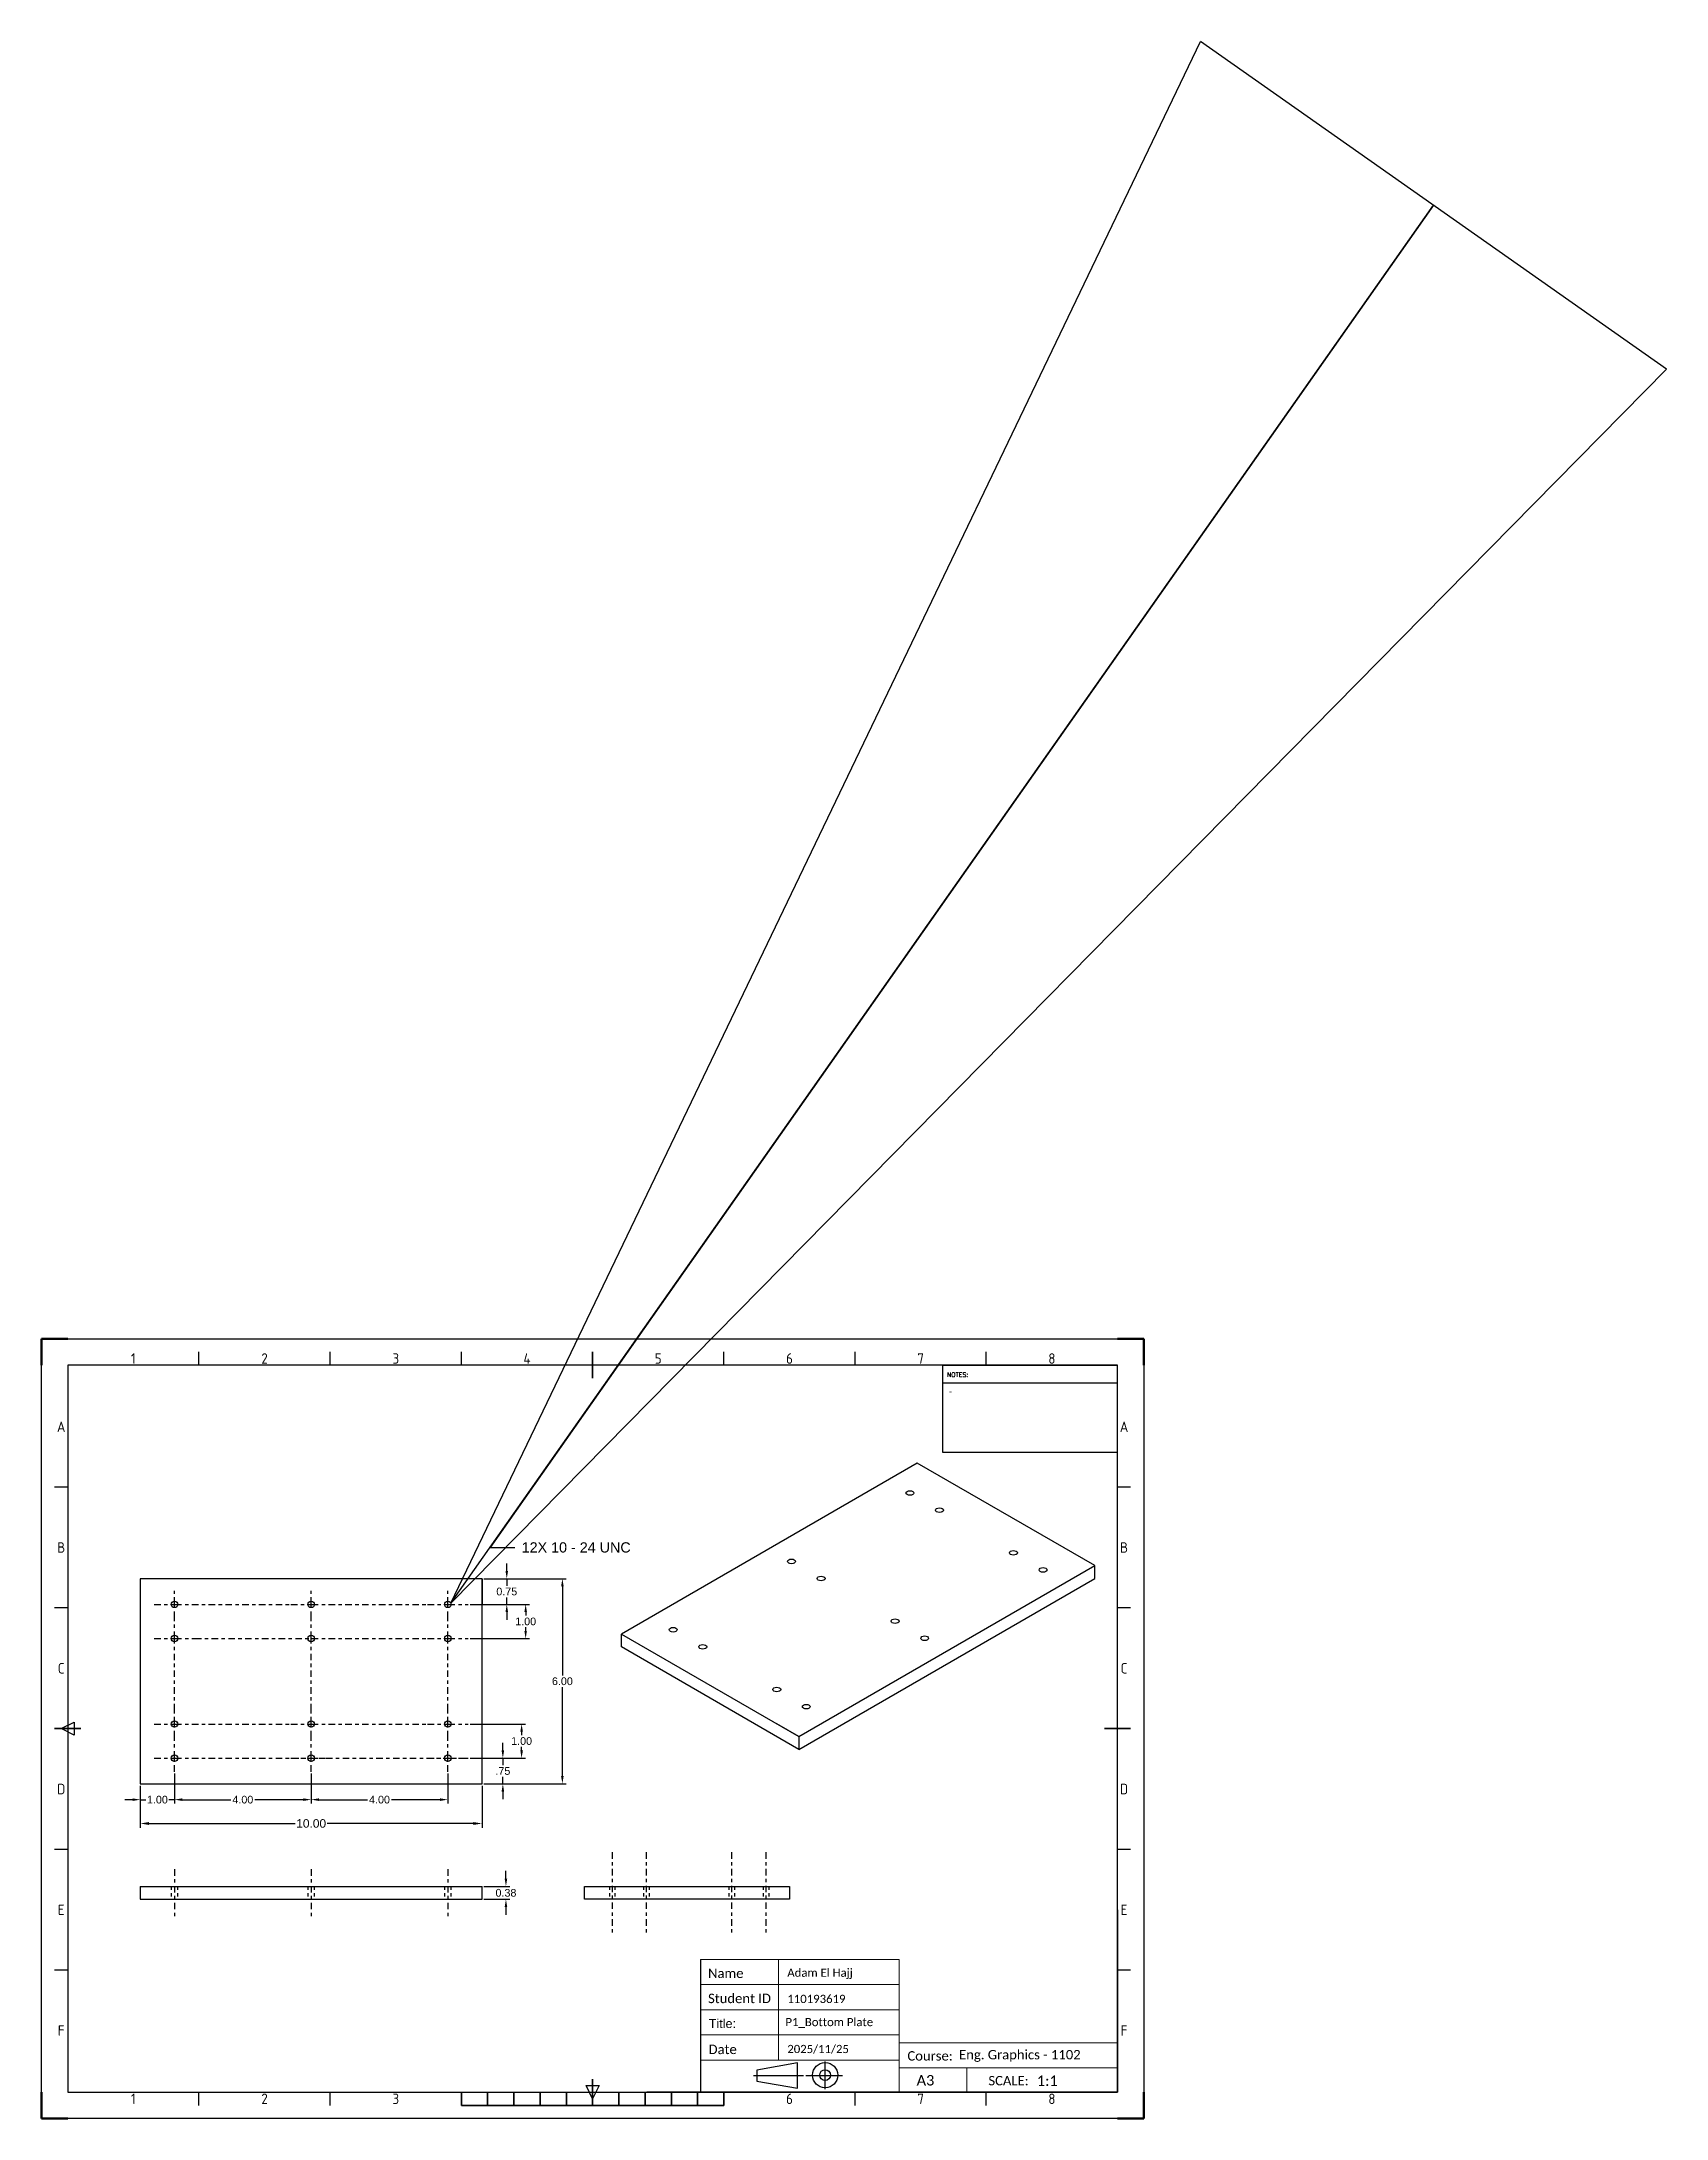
# Model space of a CAD drawing. Header units: inches. Extents: x 439440 to 439579, y 34715 to 34776.
# Drawn here: x 439531 to 439578.5, y 34715.4 to 34776.2 of the extents above.
import ezdxf
from ezdxf import colors
from ezdxf.entities.mleader import LeaderData, LeaderLine
from ezdxf.enums import TextEntityAlignment as Align
from ezdxf.math import Vec2, Vec3

# ---------------------------------------------------------------- set-up
doc = ezdxf.new("R2010")
doc.units = ezdxf.units.IN
doc.header["$LTSCALE"] = 0.01
for name, pattern in [('CENTER', [50.8, 31.75, -6.35, 6.35, -6.35]), ('CENTER2', [28.575, 19.05, -3.175, 3.175, -3.175]), ('HIDDEN', [9.525, 6.35, -3.175])]:
    doc.linetypes.add(name, pattern=pattern)
for name, color, linetype in [('2', 32, 'Continuous'), ('Center Line', 200, 'CENTER'), ('Hidden', 240, 'HIDDEN'), ('KADR', 2, 'Continuous')]:
    doc.layers.add(name, color=color, linetype=linetype)
for name, color, linetype, lineweight in [('AM_BOR', 7, 'Continuous', 50), ('H', 7, 'Continuous', 100), ('MA_AUX', 90, 'Continuous', 20), ('TEXT', 3, 'Continuous', 5)]:
    doc.layers.add(name, color=color, linetype=linetype, lineweight=lineweight)
doc.styles.add('ACISOTS', font='isocp.shx')
doc.styles.add('ROMANT', font='romant.shx', dxfattribs={"height": 500})
doc.styles.get("Standard").update_dxf_attribs({"font": 'arial.ttf'})
doc.dimstyles.new('ISO-25', dxfattribs={"dimtxt": 2.5, "dimasz": 2.5, "dimexe": 1.25, "dimexo": 0.625, "dimtad": 1, "dimtxsty": 'Standard', "dimcen": 2.5, "dimadec": 0, "dimazin": 0, "dimtfac": 1, "dimtmove": 0, "dimatfit": 3, "dimfxl": 1, "dimarcsym": 0})

# ---------------------------------------------------------------- blocks, each defined once
blk = doc.blocks.new('ISO_A3')
for p, q in [((410, 287), (10, 287)), ((10, 287), (10, 10)), ((410, 10), (410, 287)), ((10, 10), (410, 10))]:
    blk.add_line(p, q)
at = {"layer": 'AM_BOR'}
for p, q in [((10, 297), (0, 297)), ((0, 297), (0, 287)), ((420, 297), (410, 297)), ((420, 287), (420, 297)), ((0, 0), (0, 10)), ((420, 0), (420, 10)), ((0, 0), (10, 0)), ((420, 0), (410, 0))]:
    blk.add_line(p, q, dxfattribs=at)
at = {"layer": 'AM_BOR', "color": 1, "lineweight": 25}
for p, q in [((0, 297), (420, 297)), ((0, 0), (0, 297)), ((420, 297), (420, 0)), ((60, 287), (60, 292)), ((110, 287), (110, 292)), ((160, 287), (160, 292)), ((260, 287), (260, 292)), ((310, 287), (310, 292)), ((360, 287), (360, 292)), ((10, 240.5), (5, 240.5)), ((415, 240.5), (410, 240.5)), ((10, 194.5), (5, 194.5)), ((415, 194.5), (410, 194.5)), ((7.5, 148.5), (12.5, 151)), ((12.5, 151), (12.5, 146)), ((12.5, 146), (7.5, 148.5)), ((10, 102.5), (5, 102.5)), ((415, 102.5), (410, 102.5)), ((10, 56.5), (5, 56.5)), ((415, 56.5), (410, 56.5)), ((60, 5), (60, 10)), ((110, 5), (110, 10)), ((210, 7.5), (207.5, 12.5)), ((207.5, 12.5), (212.5, 12.5)), ((212.5, 12.5), (210, 7.5)), ((310, 5), (310, 10)), ((360, 5), (360, 10)), ((420, 0), (0, 0))]:
    blk.add_line(p, q, dxfattribs=at)
at = {"layer": 'AM_BOR', "color": 2, "lineweight": 35}
for p, q in [((210, 282), (210, 292)), ((5, 148.5), (15, 148.5)), ((405, 148.5), (415, 148.5)), ((160, 5), (160, 10)), ((170, 5), (170, 10)), ((180, 5), (180, 10)), ((190, 5), (190, 10)), ((200, 5), (200, 10)), ((210, 5), (210, 15)), ((220, 5), (220, 10)), ((230, 5), (230, 10)), ((240, 5), (240, 10)), ((250, 5), (250, 10)), ((260, 5), (260, 10)), ((160, 5), (260, 5))]:
    blk.add_line(p, q, dxfattribs=at)
at = {"layer": 'AM_BOR', "color": 1, "lineweight": 25, "style": 'ACISOTS'}
for s, p in [('1', (35, 289.5)), ('2', (85, 289.5)), ('3', (135, 289.5)), ('4', (185, 289.5)), ('5', (235, 289.5)), ('6', (285, 289.5)), ('7', (335, 289.5)), ('8', (385, 289.5)), ('A', (7.5, 263.5)), ('A', (412.5, 263.5)), ('B', (7.5, 217.5)), ('B', (412.5, 217.5)), ('C', (7.5, 171.5)), ('C', (412.5, 171.5)), ('D', (7.5, 125.5)), ('D', (412.5, 125.5)), ('E', (7.5, 79.5)), ('E', (412.5, 79.5)), ('F', (7.5, 33.5)), ('F', (412.5, 33.5)), ('1', (35, 7.5)), ('2', (85, 7.5)), ('3', (135, 7.5)), ('6', (285, 7.5)), ('7', (335, 7.5)), ('8', (385, 7.5))]:
    blk.add_text(s, height=4, dxfattribs=at).set_placement(p, align=Align.MIDDLE)
blk = doc.blocks.new('*U3')
at = {"layer": 'Center Line', "color": 0, "linetype": 'CENTER2', "transparency": 16777216}
blk.add_line((0, 0.69), (0, -0.69), dxfattribs=at)
blk = doc.blocks.new('*U4')
at = {"layer": 'Center Line', "color": 0, "linetype": 'CENTER2', "transparency": 16777216}
blk.add_line((0, 0.69), (0, -0.69), dxfattribs=at)
blk = doc.blocks.new('*U5')
at = {"layer": 'Center Line', "color": 0, "linetype": 'CENTER2', "transparency": 16777216}
blk.add_line((0, 0.69), (0, -0.69), dxfattribs=at)
blk = doc.blocks.new('*U6')
at = {"layer": 'Center Line', "color": 0, "linetype": 'CENTER2', "transparency": 16777216}
for p, q in [((-0.595, 0), (-0.019, 0)), ((0, 0.019), (0, 0.605)), ((0.019, 0), (0.595, 0)), ((0, -0.395), (0, -0.019))]:
    blk.add_line(p, q, dxfattribs=at)
at = {"layer": 'Center Line', "color": 0, "linetype": 'Continuous', "transparency": 16777216}
for p, q in [((-0.01, 0), (0.01, 0)), ((0, -0.01), (0, 0.01))]:
    blk.add_line(p, q, dxfattribs=at)
blk = doc.blocks.new('*U7')
at = {"layer": 'Center Line', "color": 0, "linetype": 'CENTER2', "transparency": 16777216}
for p, q in [((-0.595, 0), (-0.019, 0)), ((0, 0.019), (0, 0.605)), ((0.019, 0), (8.595, 0)), ((0, -0.395), (0, -0.019))]:
    blk.add_line(p, q, dxfattribs=at)
at = {"layer": 'Center Line', "color": 0, "linetype": 'Continuous', "transparency": 16777216}
for p, q in [((-0.0095, 0), (0.0095, 0)), ((0, -0.0095), (0, 0.0095))]:
    blk.add_line(p, q, dxfattribs=at)
blk = doc.blocks.new('*U8')
at = {"layer": 'Center Line', "color": 0, "linetype": 'CENTER2', "transparency": 16777216}
for p, q in [((-0.595, 0), (-0.019, 0)), ((0, 0.019), (0, 0.395)), ((0.019, 0), (3.405, 0)), ((0, -0.395), (0, -0.019))]:
    blk.add_line(p, q, dxfattribs=at)
at = {"layer": 'Center Line', "color": 0, "linetype": 'Continuous', "transparency": 16777216}
for p, q in [((-0.01, 0), (0.01, 0)), ((0, -0.01), (0, 0.01))]:
    blk.add_line(p, q, dxfattribs=at)
blk = doc.blocks.new('*U9')
at = {"layer": 'Center Line', "color": 0, "linetype": 'CENTER2', "transparency": 16777216}
for p, q in [((-0.595, 0), (-0.019, 0)), ((0, 0.019), (0, 0.395)), ((0.019, 0), (3.405, 0)), ((0, -0.395), (0, -0.019))]:
    blk.add_line(p, q, dxfattribs=at)
at = {"layer": 'Center Line', "color": 0, "linetype": 'Continuous', "transparency": 16777216}
for p, q in [((-0.01, 0), (0.01, 0)), ((0, -0.01), (0, 0.01))]:
    blk.add_line(p, q, dxfattribs=at)
blk = doc.blocks.new('*U10')
at = {"layer": 'Center Line', "color": 0, "linetype": 'CENTER2', "transparency": 16777216}
for p, q in [((-0.595, 0), (-0.019, 0)), ((0, 0.019), (0, 0.395)), ((0.019, 0), (0.595, 0)), ((0, -0.395), (0, -0.019))]:
    blk.add_line(p, q, dxfattribs=at)
at = {"layer": 'Center Line', "color": 0, "linetype": 'Continuous', "transparency": 16777216}
for p, q in [((-0.01, 0), (0.01, 0)), ((0, -0.01), (0, 0.01))]:
    blk.add_line(p, q, dxfattribs=at)
blk = doc.blocks.new('*U11')
at = {"layer": 'Center Line', "color": 0, "linetype": 'CENTER2', "transparency": 16777216}
for p, q in [((-0.595, 0), (-0.019, 0)), ((0, 0.019), (0, 0.605)), ((0.019, 0), (0.595, 0)), ((0, -0.395), (0, -0.019))]:
    blk.add_line(p, q, dxfattribs=at)
at = {"layer": 'Center Line', "color": 0, "linetype": 'Continuous', "transparency": 16777216}
for p, q in [((-0.01, 0), (0.01, 0)), ((0, -0.01), (0, 0.01))]:
    blk.add_line(p, q, dxfattribs=at)
blk = doc.blocks.new('*U12')
at = {"layer": 'Center Line', "color": 0, "linetype": 'CENTER2', "transparency": 16777216}
for p, q in [((-3.405, 0), (-0.019, 0)), ((0, 0.019), (0, 0.605)), ((0.019, 0), (3.405, 0)), ((0, -2.105), (0, -0.019))]:
    blk.add_line(p, q, dxfattribs=at)
at = {"layer": 'Center Line', "color": 0, "linetype": 'Continuous', "transparency": 16777216}
for p, q in [((-0.01, 0), (0.01, 0)), ((0, -0.01), (0, 0.01))]:
    blk.add_line(p, q, dxfattribs=at)
blk = doc.blocks.new('*U13')
at = {"layer": 'Center Line', "color": 0, "linetype": 'CENTER2', "transparency": 16777216}
for p, q in [((-0.595, 0), (-0.019, 0)), ((0, 0.019), (0, 0.395)), ((0.019, 0), (3.405, 0)), ((0, -0.395), (0, -0.019))]:
    blk.add_line(p, q, dxfattribs=at)
at = {"layer": 'Center Line', "color": 0, "linetype": 'Continuous', "transparency": 16777216}
for p, q in [((-0.01, 0), (0.01, 0)), ((0, -0.01), (0, 0.01))]:
    blk.add_line(p, q, dxfattribs=at)
blk = doc.blocks.new('*U14')
at = {"layer": 'Center Line', "color": 0, "linetype": 'CENTER2', "transparency": 16777216}
for p, q in [((-0.595, 0), (-0.019, 0)), ((0, 0.019), (0, 0.395)), ((0.019, 0), (3.405, 0)), ((0, -0.395), (0, -0.019))]:
    blk.add_line(p, q, dxfattribs=at)
at = {"layer": 'Center Line', "color": 0, "linetype": 'Continuous', "transparency": 16777216}
for p, q in [((-0.01, 0), (0.01, 0)), ((0, -0.01), (0, 0.01))]:
    blk.add_line(p, q, dxfattribs=at)
blk = doc.blocks.new('*U15')
at = {"layer": 'Center Line', "color": 0, "linetype": 'CENTER2', "transparency": 16777216}
for p, q in [((-0.595, 0), (-0.019, 0)), ((0, 0.019), (0, 0.605)), ((0.019, 0), (0.595, 0)), ((0, -2.105), (0, -0.019))]:
    blk.add_line(p, q, dxfattribs=at)
at = {"layer": 'Center Line', "color": 0, "linetype": 'Continuous', "transparency": 16777216}
for p, q in [((-0.01, 0), (0.01, 0)), ((0, -0.01), (0, 0.01))]:
    blk.add_line(p, q, dxfattribs=at)
blk = doc.blocks.new('*U16')
at = {"layer": 'Center Line', "color": 0, "linetype": 'CENTER2', "transparency": 16777216}
for p, q in [((-0.595, 0), (-0.019, 0)), ((0, 0.019), (0, 0.605)), ((0.019, 0), (0.595, 0)), ((0, -2.105), (0, -0.019))]:
    blk.add_line(p, q, dxfattribs=at)
at = {"layer": 'Center Line', "color": 0, "linetype": 'Continuous', "transparency": 16777216}
for p, q in [((-0.01, 0), (0.01, 0)), ((0, -0.01), (0, 0.01))]:
    blk.add_line(p, q, dxfattribs=at)
blk = doc.blocks.new('*U17')
at = {"layer": 'Center Line', "color": 0, "linetype": 'CENTER2', "transparency": 16777216}
for p, q in [((-0.595, 0), (-0.019, 0)), ((0, 0.019), (0, 0.395)), ((0.019, 0), (0.595, 0)), ((0, -0.395), (0, -0.019))]:
    blk.add_line(p, q, dxfattribs=at)
at = {"layer": 'Center Line', "color": 0, "linetype": 'Continuous', "transparency": 16777216}
for p, q in [((-0.01, 0), (0.01, 0)), ((0, -0.01), (0, 0.01))]:
    blk.add_line(p, q, dxfattribs=at)
blk = doc.blocks.new('*D18')
at = {"color": 0, "lineweight": -2, "transparency": 16777216}
for p, q in [((439533.851, 34725.111), (439533.851, 34723.887)), ((439543.851, 34725.111), (439543.851, 34723.887)), ((439534.101, 34724.012), (439538.379, 34724.012)), ((439543.601, 34724.012), (439539.323, 34724.012))]:
    blk.add_line(p, q, dxfattribs=at)
at = {"color": 0, "transparency": 16777216}
for points in [[(439534.101, 34724.053), (439534.101, 34723.97), (439533.851, 34724.012)], [(439543.601, 34724.053), (439543.601, 34723.97), (439543.851, 34724.012)]]:
    blk.add_solid(points, dxfattribs=at)
at = {"layer": 'Defpoints', "color": 0, "transparency": 16777216}
for p in [(439533.851, 34725.173), (439543.851, 34725.173), (439543.851, 34724.012)]:
    blk.add_point(p, dxfattribs=at)
at = {"color": 0, "transparency": 16777216, "insert": (439538.851, 34724.012), "char_height": 0.25, "attachment_point": 5}
blk.add_mtext('10.00', dxfattribs=at)
blk = doc.blocks.new('*D19')
at = {"color": 0, "lineweight": -2, "transparency": 16777216}
for p, q in [((439534.851, 34725.472), (439534.851, 34724.597)), ((439533.626, 34724.709), (439533.401, 34724.709)), ((439533.851, 34725.117), (439533.851, 34724.597)), ((439533.851, 34724.709), (439534.014, 34724.709)), ((439534.851, 34724.709), (439534.689, 34724.709)), ((439535.076, 34724.709), (439535.301, 34724.709))]:
    blk.add_line(p, q, dxfattribs=at)
at = {"color": 0, "transparency": 16777216}
for points in [[(439533.626, 34724.747), (439533.626, 34724.672), (439533.851, 34724.709)], [(439535.076, 34724.747), (439535.076, 34724.672), (439534.851, 34724.709)]]:
    blk.add_solid(points, dxfattribs=at)
at = {"layer": 'Defpoints', "color": 0, "transparency": 16777216}
for p in [(439533.851, 34725.173), (439534.851, 34725.528), (439534.851, 34724.709)]:
    blk.add_point(p, dxfattribs=at)
at = {"color": 0, "transparency": 16777216, "insert": (439534.351, 34724.709), "char_height": 0.225, "attachment_point": 5}
blk.add_mtext('1.00', dxfattribs=at)
blk = doc.blocks.new('*D20')
at = {"color": 0, "lineweight": -2, "transparency": 16777216}
for p, q in [((439534.851, 34725.472), (439534.851, 34724.597)), ((439538.851, 34725.472), (439538.851, 34724.597)), ((439535.076, 34724.709), (439536.499, 34724.709)), ((439538.626, 34724.709), (439537.204, 34724.709))]:
    blk.add_line(p, q, dxfattribs=at)
at = {"color": 0, "transparency": 16777216}
for points in [[(439535.076, 34724.747), (439535.076, 34724.672), (439534.851, 34724.709)], [(439538.626, 34724.747), (439538.626, 34724.672), (439538.851, 34724.709)]]:
    blk.add_solid(points, dxfattribs=at)
at = {"layer": 'Defpoints', "color": 0, "transparency": 16777216}
for p in [(439534.851, 34725.528), (439538.851, 34725.528), (439538.851, 34724.709)]:
    blk.add_point(p, dxfattribs=at)
at = {"color": 0, "transparency": 16777216, "insert": (439536.851, 34724.709), "char_height": 0.225, "width": 0.15563, "attachment_point": 5}
blk.add_mtext('4.00', dxfattribs=at)
blk = doc.blocks.new('*D21')
at = {"color": 0, "lineweight": -2, "transparency": 16777216}
for p, q in [((439543.907, 34731.173), (439546.316, 34731.173)), ((439546.204, 34730.948), (439546.204, 34728.344)), ((439546.204, 34725.398), (439546.204, 34728.002)), ((439543.907, 34725.173), (439546.316, 34725.173))]:
    blk.add_line(p, q, dxfattribs=at)
at = {"color": 0, "transparency": 16777216}
for points in [[(439546.166, 34730.948), (439546.241, 34730.948), (439546.204, 34731.173)], [(439546.166, 34725.398), (439546.241, 34725.398), (439546.204, 34725.173)]]:
    blk.add_solid(points, dxfattribs=at)
at = {"layer": 'Defpoints', "color": 0, "transparency": 16777216}
for p in [(439543.851, 34731.173), (439543.851, 34725.173), (439546.204, 34725.173)]:
    blk.add_point(p, dxfattribs=at)
at = {"color": 0, "transparency": 16777216, "insert": (439546.204, 34728.173), "char_height": 0.225, "attachment_point": 5}
blk.add_mtext('6.00', dxfattribs=at)
blk = doc.blocks.new('*D22')
at = {"color": 0, "lineweight": -2, "transparency": 16777216}
for p, q in [((439544.462, 34726.148), (439544.462, 34726.373)), ((439543.502, 34725.923), (439544.574, 34725.923)), ((439544.462, 34725.923), (439544.462, 34725.719)), ((439543.907, 34725.173), (439544.574, 34725.173)), ((439544.462, 34725.173), (439544.462, 34725.378)), ((439544.462, 34724.948), (439544.462, 34724.723))]:
    blk.add_line(p, q, dxfattribs=at)
at = {"color": 0, "transparency": 16777216}
for points in [[(439544.424, 34726.148), (439544.499, 34726.148), (439544.462, 34725.923)], [(439544.424, 34724.948), (439544.499, 34724.948), (439544.462, 34725.173)]]:
    blk.add_solid(points, dxfattribs=at)
at = {"layer": 'Defpoints', "color": 0, "transparency": 16777216}
for p in [(439543.446, 34725.923), (439544.462, 34725.923), (439543.851, 34725.173)]:
    blk.add_point(p, dxfattribs=at)
at = {"color": 0, "transparency": 16777216, "insert": (439544.462, 34725.548), "char_height": 0.225, "attachment_point": 5}
blk.add_mtext('.75', dxfattribs=at)
blk = doc.blocks.new('*D23')
at = {"color": 0, "lineweight": -2, "transparency": 16777216}
for p, q in [((439538.851, 34725.472), (439538.851, 34724.597)), ((439542.851, 34725.472), (439542.851, 34724.597)), ((439539.076, 34724.709), (439540.499, 34724.709)), ((439542.626, 34724.709), (439541.204, 34724.709))]:
    blk.add_line(p, q, dxfattribs=at)
at = {"color": 0, "transparency": 16777216}
for points in [[(439539.076, 34724.747), (439539.076, 34724.672), (439538.851, 34724.709)], [(439542.626, 34724.747), (439542.626, 34724.672), (439542.851, 34724.709)]]:
    blk.add_solid(points, dxfattribs=at)
at = {"layer": 'Defpoints', "color": 0, "transparency": 16777216}
for p in [(439538.851, 34725.528), (439542.851, 34725.528), (439542.851, 34724.709)]:
    blk.add_point(p, dxfattribs=at)
at = {"color": 0, "transparency": 16777216, "insert": (439540.851, 34724.709), "char_height": 0.225, "attachment_point": 5}
blk.add_mtext('4.00', dxfattribs=at)
blk = doc.blocks.new('*D24')
at = {"color": 0, "lineweight": -2, "transparency": 16777216}
for p, q in [((439543.502, 34726.923), (439545.123, 34726.923)), ((439545.01, 34726.698), (439545.01, 34726.594)), ((439543.502, 34725.923), (439545.123, 34725.923)), ((439545.01, 34726.148), (439545.01, 34726.252))]:
    blk.add_line(p, q, dxfattribs=at)
at = {"color": 0, "transparency": 16777216}
for points in [[(439544.973, 34726.698), (439545.048, 34726.698), (439545.01, 34726.923)], [(439544.973, 34726.148), (439545.048, 34726.148), (439545.01, 34725.923)]]:
    blk.add_solid(points, dxfattribs=at)
at = {"layer": 'Defpoints', "color": 0, "transparency": 16777216}
for p in [(439543.446, 34726.923), (439545.01, 34726.923), (439543.446, 34725.923)]:
    blk.add_point(p, dxfattribs=at)
at = {"color": 0, "transparency": 16777216, "insert": (439545.01, 34726.423), "char_height": 0.225, "attachment_point": 5}
blk.add_mtext('1.00', dxfattribs=at)
blk = doc.blocks.new('*D25')
at = {"color": 0, "lineweight": -2, "transparency": 16777216}
for p, q in [((439544.576, 34731.398), (439544.576, 34731.623)), ((439543.907, 34731.173), (439544.689, 34731.173)), ((439544.576, 34731.173), (439544.576, 34730.969)), ((439544.576, 34730.423), (439544.576, 34730.627)), ((439543.502, 34730.423), (439544.689, 34730.423)), ((439544.576, 34730.198), (439544.576, 34729.973))]:
    blk.add_line(p, q, dxfattribs=at)
at = {"color": 0, "transparency": 16777216}
for points in [[(439544.539, 34731.398), (439544.614, 34731.398), (439544.576, 34731.173)], [(439544.539, 34730.198), (439544.614, 34730.198), (439544.576, 34730.423)]]:
    blk.add_solid(points, dxfattribs=at)
at = {"layer": 'Defpoints', "color": 0, "transparency": 16777216}
for p in [(439543.851, 34731.173), (439543.446, 34730.423), (439544.576, 34730.423)]:
    blk.add_point(p, dxfattribs=at)
at = {"color": 0, "transparency": 16777216, "insert": (439544.576, 34730.798), "char_height": 0.225, "attachment_point": 5}
blk.add_mtext('0.75', dxfattribs=at)
blk = doc.blocks.new('*D26')
at = {"color": 0, "lineweight": -2, "transparency": 16777216}
for p, q in [((439543.502, 34730.423), (439545.241, 34730.423)), ((439545.129, 34730.198), (439545.129, 34730.094)), ((439543.502, 34729.423), (439545.241, 34729.423)), ((439545.129, 34729.648), (439545.129, 34729.752))]:
    blk.add_line(p, q, dxfattribs=at)
at = {"color": 0, "transparency": 16777216}
for points in [[(439545.091, 34730.198), (439545.166, 34730.198), (439545.129, 34730.423)], [(439545.091, 34729.648), (439545.166, 34729.648), (439545.129, 34729.423)]]:
    blk.add_solid(points, dxfattribs=at)
at = {"layer": 'Defpoints', "color": 0, "transparency": 16777216}
for p in [(439543.446, 34730.423), (439543.446, 34729.423), (439545.129, 34729.423)]:
    blk.add_point(p, dxfattribs=at)
at = {"color": 0, "transparency": 16777216, "insert": (439545.129, 34729.923), "char_height": 0.225, "attachment_point": 5}
blk.add_mtext('1.00', dxfattribs=at)
blk = doc.blocks.new('*D27')
at = {"color": 0, "lineweight": -2, "transparency": 16777216}
for p, q in [((439543.907, 34722.173), (439544.664, 34722.173)), ((439544.552, 34722.398), (439544.552, 34722.623)), ((439544.552, 34722.173), (439544.552, 34722.155)), ((439543.907, 34721.793), (439544.664, 34721.793)), ((439544.552, 34721.793), (439544.552, 34721.812)), ((439544.552, 34721.568), (439544.552, 34721.343))]:
    blk.add_line(p, q, dxfattribs=at)
at = {"color": 0, "transparency": 16777216}
for points in [[(439544.514, 34722.398), (439544.589, 34722.398), (439544.552, 34722.173)], [(439544.514, 34721.568), (439544.589, 34721.568), (439544.552, 34721.793)]]:
    blk.add_solid(points, dxfattribs=at)
at = {"layer": 'Defpoints', "color": 0, "transparency": 16777216}
for p in [(439543.851, 34722.173), (439544.552, 34722.173), (439543.851, 34721.793)]:
    blk.add_point(p, dxfattribs=at)
at = {"color": 0, "transparency": 16777216, "insert": (439544.552, 34721.983), "char_height": 0.225, "attachment_point": 5}
blk.add_mtext('0.38', dxfattribs=at)
blk = doc.blocks.new('_Closed')
at = {"color": 0, "linetype": 'ByBlock', "lineweight": -2}
for p, q in [((-1, 0.1667), (0, 0)), ((-1, 0.1667), (-1, -0.1667)), ((0, 0), (-1, -0.1667)), ((0, 0), (-1, 0))]:
    blk.add_line(p, q, dxfattribs=at)
blk = doc.blocks.new('*U30')
at = {"layer": 'Center Line', "color": 0, "linetype": 'CENTER2', "transparency": 16777216}
blk.add_line((0, 1.19), (0, -1.19), dxfattribs=at)
blk = doc.blocks.new('*U31')
at = {"layer": 'Center Line', "color": 0, "linetype": 'CENTER2', "transparency": 16777216}
blk.add_line((0, 1.19), (0, -1.19), dxfattribs=at)
blk = doc.blocks.new('*U32')
at = {"layer": 'Center Line', "color": 0, "linetype": 'CENTER2', "transparency": 16777216}
blk.add_line((0, 1.19), (0, -1.19), dxfattribs=at)
blk = doc.blocks.new('*U33')
at = {"layer": 'Center Line', "color": 0, "linetype": 'CENTER2', "transparency": 16777216}
blk.add_line((0, 1.19), (0, -1.19), dxfattribs=at)

msp = doc.modelspace()

# ---------------------------------------------------------------- linework, layer by layer
for p, q in [((439556.591, 34734.556), (439547.931, 34729.556)), ((439561.787, 34731.556), (439556.591, 34734.556)), ((439553.127, 34726.556), (439561.787, 34731.556)), ((439561.787, 34731.176), (439561.787, 34731.556)), ((439543.851, 34731.173), (439533.851, 34731.173)), ((439533.851, 34731.173), (439533.851, 34725.173)), ((439543.851, 34725.173), (439543.851, 34731.173)), ((439543.851, 34731.173), (439543.851, 34730.423)), ((439553.127, 34726.176), (439561.787, 34731.176)), ((439542.851, 34730.518), (439542.851, 34730.518)), ((439542.851, 34730.328), (439542.851, 34730.328)), ((439542.851, 34729.518), (439542.851, 34729.518)), ((439547.931, 34729.556), (439553.127, 34726.556)), ((439547.931, 34729.176), (439547.931, 34729.556)), ((439542.851, 34729.328), (439542.851, 34729.328)), ((439553.127, 34726.176), (439547.931, 34729.176)), ((439542.851, 34727.018), (439542.851, 34727.018)), ((439542.851, 34726.828), (439542.852, 34726.828)), ((439553.127, 34726.556), (439552.477, 34726.931)), ((439553.127, 34726.556), (439553.127, 34726.176)), ((439542.851, 34726.018), (439542.852, 34726.018)), ((439542.851, 34725.828), (439542.852, 34725.828)), ((439533.851, 34725.173), (439543.851, 34725.173)), ((439533.851, 34722.173), (439543.851, 34722.173)), ((439533.851, 34722.173), (439533.851, 34721.793)), ((439543.851, 34721.793), (439543.851, 34722.173)), ((439546.851, 34721.793), (439546.851, 34722.173)), ((439546.851, 34722.173), (439552.851, 34722.173)), ((439546.851, 34722.173), (439552.851, 34722.173)), ((439552.851, 34722.173), (439552.851, 34721.793)), ((439533.851, 34721.793), (439543.851, 34721.793)), ((439552.851, 34721.793), (439546.851, 34721.793))]:
    msp.add_line(p, q)
for centre in [(439534.851, 34730.423), (439538.851, 34730.423), (439542.851, 34730.423), (439534.851, 34729.423), (439538.851, 34729.423), (439542.851, 34729.423), (439534.851, 34726.923), (439538.851, 34726.923), (439542.851, 34726.923), (439534.851, 34725.923), (439538.851, 34725.923), (439542.851, 34725.923)]:
    msp.add_circle(centre, 0.095)
for centre in [(439556.374, 34733.681), (439557.24, 34733.181), (439559.405, 34731.931), (439552.91, 34731.681), (439553.776, 34731.181), (439560.271, 34731.431), (439549.446, 34729.681), (439555.941, 34729.931), (439556.807, 34729.431), (439550.312, 34729.181), (439552.477, 34727.931), (439553.343, 34727.431)]:
    msp.add_ellipse(centre, major_axis=(-0.116, 0), ratio=0.57735)
at = {"layer": '2', "color": 4, "linetype": 'Continuous'}
for p, q in [((439562.451, 34721.489), (439562.451, 34716.15)), ((439550.242, 34720.035), (439550.242, 34716.15)), ((439562.451, 34716.15), (439548.676, 34716.15))]:
    msp.add_line(p, q, dxfattribs=at)
at = {"layer": '2', "color": 6}
for p, q in [((439553.896, 34716.241), (439553.896, 34717.049)), ((439551.8, 34716.636), (439553.257, 34716.636)), ((439553.325, 34716.636), (439554.403, 34716.636))]:
    msp.add_line(p, q, dxfattribs=at)
at = {"layer": '2', "color": 30}
msp.add_lwpolyline([(439551.894, 34716.476), (439553.087, 34716.269), (439553.087, 34717.005), (439551.894, 34716.791)], close=True, dxfattribs=at)
for radius in [0.368, 0.158]:
    msp.add_circle((439553.894, 34716.649), radius, dxfattribs=at)
at = {"layer": 'Hidden'}
for p, q in [((439534.756, 34722.173), (439534.756, 34721.793)), ((439534.943, 34722.173), (439534.943, 34721.793)), ((439538.756, 34722.173), (439538.756, 34721.793)), ((439538.943, 34722.173), (439538.943, 34721.793)), ((439542.756, 34722.173), (439542.756, 34721.793)), ((439542.943, 34722.173), (439542.943, 34721.793)), ((439547.58, 34722.173), (439547.58, 34721.793)), ((439547.738, 34722.173), (439547.738, 34721.793)), ((439548.577, 34722.173), (439548.577, 34721.793)), ((439548.741, 34722.173), (439548.741, 34721.793)), ((439551.072, 34722.173), (439551.072, 34721.793)), ((439551.245, 34722.173), (439551.245, 34721.793)), ((439552.076, 34722.173), (439552.076, 34721.793)), ((439552.242, 34722.173), (439552.242, 34721.793))]:
    msp.add_line(p, q, dxfattribs=at)
at = {"layer": 'KADR', "color": 6}
for p, q in [((439557.326, 34737.426), (439557.326, 34734.881)), ((439557.326, 34737.426), (439562.451, 34737.426)), ((439562.451, 34734.571), (439562.451, 34737.426)), ((439557.326, 34736.903), (439562.451, 34736.903)), ((439557.326, 34734.881), (439562.451, 34734.881))]:
    msp.add_line(p, q, dxfattribs=at)
at = {"layer": 'TEXT', "color": 4}
for p, q in [((439556.065, 34720.035), (439550.242, 34720.035)), ((439552.532, 34717.089), (439552.532, 34720.035)), ((439556.065, 34720.035), (439556.065, 34716.15)), ((439556.065, 34719.298), (439550.242, 34719.298)), ((439556.065, 34718.562), (439550.242, 34718.562)), ((439556.065, 34717.825), (439550.242, 34717.825)), ((439562.451, 34717.596), (439556.065, 34717.596)), ((439556.065, 34717.089), (439550.242, 34717.089)), ((439556.065, 34716.86), (439562.451, 34716.86)), ((439558.037, 34716.15), (439558.037, 34716.86)), ((439562.451, 34716.15), (439556.628, 34716.15))]:
    msp.add_line(p, q, dxfattribs=at)

# ---------------------------------------------------------------- block references
at = {"lineweight": 0, "xscale": 0.07680880245030648, "yscale": 0.07680880245030648, "zscale": 0.07680880245030648}
msp.add_blockref('ISO_A3', (439530.959, 34715.381), dxfattribs=at)
at = {"layer": 'Center Line', "linetype": 'CENTER2'}
for name, p in [('*U14', (439534.851, 34730.423)), ('*U13', (439538.851, 34730.423)), ('*U17', (439542.851, 34730.423)), ('*U15', (439534.851, 34729.423)), ('*U12', (439538.851, 34729.423)), ('*U16', (439542.851, 34729.423)), ('*U8', (439534.851, 34726.923)), ('*U9', (439538.851, 34726.923)), ('*U10', (439542.851, 34726.923)), ('*U7', (439534.851, 34725.923)), ('*U6', (439538.851, 34725.923)), ('*U11', (439542.851, 34725.923)), ('*U30', (439547.659, 34721.983)), ('*U31', (439548.659, 34721.983)), ('*U32', (439551.158, 34721.983)), ('*U33', (439552.159, 34721.983)), ('*U3', (439534.85, 34721.983)), ('*U4', (439538.85, 34721.983)), ('*U5', (439542.85, 34721.983))]:
    msp.add_blockref(name, p, dxfattribs=at)

# ---------------------------------------------------------------- texts
at = {"layer": 'H', "color": 150, "linetype": 'Continuous', "lineweight": 13, "attachment_point": 4}
for s, insert, char_height, width in [('{\\fCalibri|b0|i0|c0|p34;Name}', (439550.467, 34719.628), 0.275, 2.49461), ('\\pxt18;{\\fCalibri|b0|i0|c0|p34;Student ID}', (439550.467, 34718.892), 0.275, 9.65167), ('Title: ', (439550.488, 34718.157), 0.2636, 1.37466), ('\\pxt18;{\\fCalibri|b0|i0|c0|p34;Date}', (439550.482, 34717.401), 0.275, 9.65167), ('\\pxt18;{\\fCalibri|b0|i0|c0|p34;Course:}', (439556.302, 34717.211), 0.275, 9.65167), ('\\pxt18;{\\fCalibri|b0|i0|c0|p34;Eng. Graphics - 1102}', (439557.814, 34717.211), 0.275, 9.65167), ('\\pxt18;{\\fCalibri|b0|i0|c0|p34;SCALE: }', (439558.672, 34716.486), 0.275, 9.65167)]:
    msp.add_mtext(s, dxfattribs=dict(at, insert=insert, char_height=char_height, width=width))
at = {"layer": 'H', "color": 2, "linetype": 'Continuous', "lineweight": 13, "char_height": 0.30556, "width": 3.58967, "attachment_point": 4}
for s, insert in [('\\pxt18;{\\fCalibri|b0|i0|c178|p34;\\C241;A3 }', (439556.572, 34716.497)), ('\\pxt18;{\\fCalibri|b0|i0|c0|p34;\\C241;1:1}', (439560.09, 34716.484))]:
    msp.add_mtext(s, dxfattribs=dict(at, insert=insert))
at = {"layer": 'KADR', "color": 4, "style": 'ROMANT'}
msp.add_text('NOTES:', height=0.135, dxfattribs=at).set_placement((439557.457, 34737.076))
at = {"layer": 'MA_AUX', "color": 150, "linetype": 'Continuous', "lineweight": 13, "attachment_point": 4}
for s, insert, char_height, width in [('\\pxt18;{\\fCalibri|b0|i0|c0|p34;\\C3;-}', (439557.521, 34736.651), 0.18434, 1.39226), ('{\\fCalibri|b0|i0|c0|p34;\\C3;Adam El Hajj}', (439552.786, 34719.615), 0.23964, 4.25672), ('\\pxt18;{\\fCalibri|b0|i0|c0|p34;\\C3;110193619}', (439552.786, 34718.878), 0.23964, 1.80994), ('\\pxt18;{\\fCalibri|b0|i0|c0|p34;\\C3; P1_Bottom Plate}', (439552.647, 34718.177), 0.23964, 3.18491), ('\\pxt18;{\\fCalibri|b0|i0|c0|p34;\\C3;2025/11/25}', (439552.786, 34717.406), 0.23964, 1.80994)]:
    msp.add_mtext(s, dxfattribs=dict(at, insert=insert, char_height=char_height, width=width))

# ---------------------------------------------------------------- dimensions: what is measured, and where the dimension line sits
for base, p1, p2, picture, middle in [((439544.576, 34730.423), (439543.851, 34731.173), (439543.446, 34730.423), '*D25', (439544.576, 34730.798)), ((439545.129, 34729.423), (439543.446, 34730.423), (439543.446, 34729.423), '*D26', (439545.129, 34729.923)), ((439544.552, 34722.173), (439543.851, 34721.793), (439543.851, 34722.173), '*D27', (439544.552, 34721.983))]:
    dim = msp.add_linear_dim(base=base, p1=p1, p2=p2, angle=90, dimstyle='ISO-25', override={"dimscale": 0.09, "dimtad": 0, "dimtih": 1, "dimtoh": 1, "dimzin": 0, "dimdsep": 46, "dimadec": 2, "dimtix": 1})
    dim.commit()
    dim.dimension.update_dxf_attribs({"geometry": picture, "text_midpoint": middle})
dim = msp.add_linear_dim(base=(439546.204, 34725.173), p1=(439543.851, 34731.173), p2=(439543.851, 34725.173), angle=90, text='6.00', dimstyle='ISO-25', override={"dimscale": 0.09, "dimtad": 0, "dimtih": 1, "dimtoh": 1, "dimdsep": 46})
dim.commit()
dim.dimension.update_dxf_attribs({"geometry": '*D21', "text_midpoint": (439546.204, 34728.173)})
dim = msp.add_linear_dim(base=(439545.01, 34726.923), p1=(439543.446, 34725.923), p2=(439543.446, 34726.923), angle=90, dimstyle='ISO-25', override={"dimscale": 0.09, "dimtad": 0, "dimtih": 1, "dimtoh": 1, "dimzin": 0, "dimdsep": 46, "dimadec": 2, "dimtix": 1})
dim.commit()
dim.dimension.update_dxf_attribs({"geometry": '*D24', "text_midpoint": (439545.01, 34726.423), "dimtype": 160})
dim = msp.add_linear_dim(base=(439544.462, 34725.923), p1=(439543.851, 34725.173), p2=(439543.446, 34725.923), angle=90, text='.75', dimstyle='ISO-25', override={"dimscale": 0.09, "dimtad": 0, "dimtih": 1, "dimtoh": 1, "dimdsep": 46})
dim.commit()
dim.dimension.update_dxf_attribs({"geometry": '*D22', "text_midpoint": (439544.462, 34725.548), "dimtype": 160})
for base, p1, p2, text, override, picture, middle in [((439534.851, 34724.709), (439533.851, 34725.173), (439534.851, 34725.528), '<>.00', {"dimscale": 0.09, "dimtad": 0, "dimtih": 1, "dimtoh": 1, "dimdsep": 46}, '*D19', (439534.351, 34724.709)), ((439543.851, 34724.012), (439533.851, 34725.173), (439543.851, 34725.173), '10.00', {"dimscale": 0.1, "dimtad": 0, "dimtih": 1, "dimtoh": 1, "dimdsep": 46}, '*D18', (439538.851, 34724.012)), ((439538.851, 34724.709), (439534.851, 34725.528), (439538.851, 34725.528), '<>.00', {"dimscale": 0.09, "dimtad": 0, "dimtih": 1, "dimtoh": 1, "dimdsep": 46}, '*D20', (439536.851, 34724.709))]:
    dim = msp.add_linear_dim(base=base, p1=p1, p2=p2, text=text, dimstyle='ISO-25', override=override)
    dim.commit()
    dim.dimension.update_dxf_attribs({"geometry": picture, "text_midpoint": middle})
dim = msp.add_linear_dim(base=(439542.851, 34724.709), p1=(439538.851, 34725.528), p2=(439542.851, 34725.528), dimstyle='ISO-25', override={"dimscale": 0.09, "dimtad": 0, "dimtih": 1, "dimtoh": 1, "dimzin": 0, "dimdsep": 46, "dimadec": 2, "dimtix": 1})
dim.commit()
dim.dimension.update_dxf_attribs({"geometry": '*D23', "text_midpoint": (439540.851, 34724.709)})

# ---------------------------------------------------------------- leaders
ml = msp.add_multileader_mtext('Standard')
ml.set_content('12X 10 - 24 UNC', color=256)
ml.set_leader_properties()
ml.set_arrow_properties(name='CLOSED')
ml.build(insert=Vec2(0, 0))
ml.multileader.update_dxf_attribs({"dogleg_length": 0.3, "arrow_head_size": 50})
ctx = ml.context
ctx.base_point, ctx.char_height, ctx.arrow_head_size, ctx.landing_gap_size, ctx.plane_origin = Vec3(439544.812, 34732.087), 0.3, 50, 0.2, Vec3(439542.851, 34730.423)
notes = []
notes.append((ctx, [(0, (1, 1, 0), (439544.086, 34732.087), (1, 0), 0.726, [(0, [(439542.94, 34730.457)], 0, [])])]))
ctx.mtext.insert, ctx.mtext.flow_direction = Vec3(439545.012, 34732.24), 5
for ctx, leaders in notes:
    for number, flags, end, landing, length, lines in leaders:
        leader = LeaderData()
        leader.index, (leader.has_last_leader_line, leader.has_dogleg_vector, leader.attachment_direction) = number, flags
        leader.last_leader_point, leader.dogleg_vector, leader.dogleg_length = Vec3(end), Vec3(landing), length
        for number, points, colour, breaks in lines:
            line = LeaderLine()
            line.index, line.vertices, line.color, line.breaks = number, Vec3.list(points), colors.encode_raw_color(colour), breaks
            leader.lines.append(line)
        ctx.leaders.append(leader)

doc.saveas('drawing.dxf')
